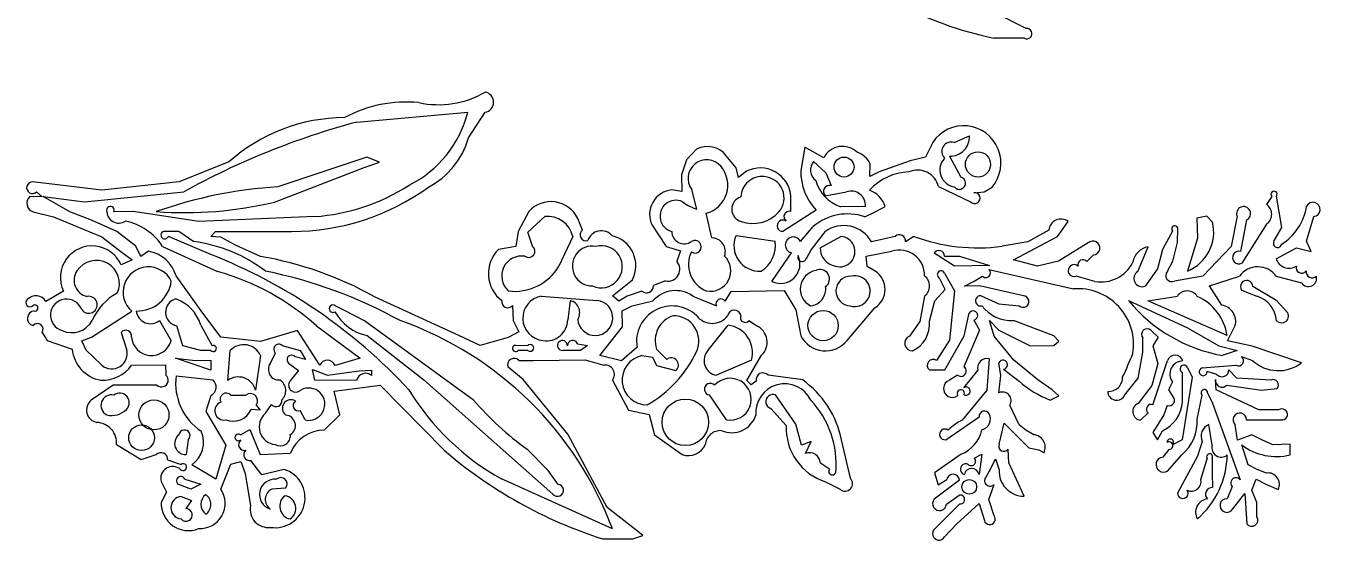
# Model space of a CAD drawing. Extents: x 0.1 to 7.7, y 0.72 to 10.33.
# Drawn here: x 0.1 to 3.726, y 0.753 to 2.194 of the extents above; entities that cross this region are included whole.
import ezdxf

# ---------------------------------------------------------------- set-up
doc = ezdxf.new("R2010")
doc.units = 0

msp = doc.modelspace()

# ---------------------------------------------------------------- linework, layer by layer
at = {"layer": 'Default', "color": 162, "linetype": 'CONTINUOUS'}
for p, q in [((2.902178, 2.18667), (2.811885, 2.232454)), ((2.897469, 2.159652), (2.8125, 2.159729)), ((1.026912, 1.924485), (1.338169, 1.952506)), ((1.340278, 1.879997), (1.386216, 1.951887)), ((2.700298, 1.86739), (2.743516, 1.886426)), ((2.282324, 1.854325), (2.270833, 1.788523)), ((2.335157, 1.824737), (2.282324, 1.854325)), ((2.640429, 1.867761), (2.620115, 1.826278)), ((1.055614, 1.826395), (0.970853, 1.798617)), ((1.09028, 1.812256), (1.055614, 1.826395)), ((1.950781, 1.818307), (1.936845, 1.776974)), ((1.97895, 1.848327), (1.950781, 1.818307)), ((2.090278, 1.796214), (2.061967, 1.830375)), ((2.306677, 1.814213), (2.341261, 1.782161)), ((2.576998, 1.815854), (2.49056, 1.784891)), ((2.620115, 1.826278), (2.576998, 1.815854)), ((2.687322, 1.829021), (2.718939, 1.770265)), ((0.668907, 1.812957), (0.529144, 1.75695)), ((0.796184, 1.700425), (1.048017, 1.797324)), ((0.970853, 1.798617), (0.806107, 1.743061)), ((1.048017, 1.797324), (1.09028, 1.812256)), ((1.936845, 1.776974), (1.937899, 1.729688)), ((2.09644, 1.769117), (2.090278, 1.796214)), ((2.118723, 1.786906), (2.09644, 1.769117)), ((2.341261, 1.782161), (2.355617, 1.746601)), ((2.46464, 1.771841), (2.465278, 1.80773)), ((2.49056, 1.784891), (2.46464, 1.771841)), ((0.312902, 1.734001), (0.118935, 1.75695)), ((0.529144, 1.75695), (0.312902, 1.734001)), ((2.656872, 1.74371), (2.746522, 1.701394)), ((2.784989, 1.729518), (2.806661, 1.742167)), ((0.145927, 1.715383), (0.111342, 1.716016)), ((0.129975, 1.729172), (0.145927, 1.715383)), ((0.148028, 1.716223), (0.263827, 1.701394)), ((0.22298, 1.672955), (0.148028, 1.716223)), ((0.263827, 1.701394), (0.542159, 1.729172)), ((1.937899, 1.729688), (1.910028, 1.734544)), ((1.979938, 1.680501), (1.965278, 1.735598)), ((2.243339, 1.673954), (2.243056, 1.718855)), ((2.33928, 1.718012), (2.399408, 1.729172)), ((2.755743, 1.726749), (2.784989, 1.729518)), ((3.59079, 1.716213), (3.57557, 1.694009)), ((3.618239, 1.629272), (3.603524, 1.716953)), ((0.120512, 1.672644), (0.177715, 1.658707)), ((0.284229, 1.650102), (0.22298, 1.672955)), ((0.400952, 1.673616), (0.346167, 1.672728)), ((0.584853, 1.645839), (0.400952, 1.673616)), ((1.509449, 1.674281), (1.479167, 1.617695)), ((2.021329, 1.599927), (2.005945, 1.669055)), ((2.314067, 1.677905), (2.220791, 1.618061)), ((2.452031, 1.688427), (2.381944, 1.687505)), ((2.450375, 1.659085), (2.478887, 1.673375)), ((2.478887, 1.673375), (2.507168, 1.687761)), ((0.177715, 1.658707), (0.313122, 1.60269)), ((0.354324, 1.61788), (0.284229, 1.650102)), ((0.90913, 1.659728), (0.584853, 1.645839)), ((1.506036, 1.616063), (1.553582, 1.659728)), ((1.659722, 1.62212), (1.646165, 1.654496)), ((1.854451, 1.635438), (1.893708, 1.57627)), ((2.270182, 1.589807), (2.305549, 1.631951)), ((2.989698, 1.603564), (3.02017, 1.646321)), ((3.408358, 1.66049), (3.380927, 1.655533)), ((3.380927, 1.655533), (3.381944, 1.599025)), ((3.42435, 1.644552), (3.408358, 1.66049)), ((3.493056, 1.661276), (3.476439, 1.575738)), ((3.504017, 1.561861), (3.520833, 1.650938)), ((3.575643, 1.638757), (3.506698, 1.529034)), ((3.687329, 1.590472), (3.708032, 1.659788)), ((0.313122, 1.60269), (0.366132, 1.562401)), ((0.40802, 1.57704), (0.354324, 1.61788)), ((0.487582, 1.618622), (0.528302, 1.618889)), ((0.617686, 1.553634), (0.499089, 1.604172)), ((0.528302, 1.618889), (0.570143, 1.589613)), ((0.617998, 1.604232), (0.630968, 1.618091)), ((0.646501, 1.601821), (0.617998, 1.604232)), ((0.630968, 1.618091), (0.844311, 1.618062)), ((0.686871, 1.579526), (0.646501, 1.601821)), ((1.479167, 1.617695), (1.472306, 1.57562)), ((1.519513, 1.576992), (1.506036, 1.616063)), ((1.631944, 1.603723), (1.59332, 1.520611)), ((2.089623, 1.606929), (2.199098, 1.590951)), ((2.338558, 1.617414), (2.299585, 1.567455)), ((2.325381, 1.571982), (2.382689, 1.604172)), ((2.535202, 1.604172), (2.468934, 1.589254)), ((2.587845, 1.604328), (2.564565, 1.589186)), ((2.866497, 1.538955), (2.989698, 1.603564)), ((2.965824, 1.621943), (2.906668, 1.589266)), ((3.312458, 1.619222), (3.284232, 1.567482)), ((3.326389, 1.587343), (3.327343, 1.626747)), ((3.381944, 1.599025), (3.354167, 1.506949)), ((3.596106, 1.590503), (3.618239, 1.629272)), ((0.366132, 1.562401), (0.397272, 1.538201)), ((0.422285, 1.547787), (0.40802, 1.57704)), ((0.443526, 1.562505), (0.422285, 1.547787)), ((0.482953, 1.576394), (0.636933, 1.505978)), ((0.757495, 1.548196), (0.686871, 1.579526)), ((1.472306, 1.57562), (1.423946, 1.567719)), ((1.893708, 1.57627), (1.933598, 1.563531)), ((1.933598, 1.563531), (1.923634, 1.53475)), ((2.299585, 1.567455), (2.285547, 1.541175)), ((2.454068, 1.549275), (2.526118, 1.562505)), ((2.906668, 1.589266), (2.835093, 1.576914)), ((3.075919, 1.585871), (2.992489, 1.534727)), ((3.21476, 1.505999), (3.243818, 1.57503)), ((3.284232, 1.567482), (3.270143, 1.513342)), ((3.313689, 1.535301), (3.326389, 1.587343)), ((3.476439, 1.575738), (3.397251, 1.493)), ((3.602432, 1.541419), (3.660197, 1.572014)), ((3.660197, 1.572014), (3.701268, 1.562392)), ((3.701268, 1.562392), (3.687329, 1.590472)), ((0.397272, 1.538201), (0.367029, 1.524196)), ((2.190113, 1.478183), (2.244604, 1.558356)), ((2.456987, 1.51992), (2.454068, 1.549275)), ((2.701389, 1.520838), (2.644181, 1.557449)), ((2.673837, 1.548416), (2.716023, 1.548616)), ((2.799771, 1.523113), (2.701389, 1.520838)), ((2.716023, 1.548616), (2.799771, 1.523113)), ((2.934322, 1.520594), (2.866497, 1.538955)), ((2.992489, 1.534727), (2.934322, 1.520594)), ((3.072347, 1.533705), (3.090845, 1.552334)), ((3.298314, 1.506592), (3.313689, 1.535301)), ((0.591212, 1.395325), (0.52055, 1.493398)), ((2.479468, 1.506709), (2.456987, 1.51992)), ((2.675193, 1.455796), (2.659722, 1.487458)), ((2.673851, 1.501222), (2.701932, 1.452178)), ((2.756495, 1.478813), (2.779648, 1.49306)), ((2.79819, 1.51144), (3.034513, 1.457277)), ((3.095101, 1.478188), (3.042336, 1.49306)), ((3.270143, 1.513342), (3.235322, 1.464625)), ((3.397251, 1.493), (3.317875, 1.479171)), ((3.415867, 1.466143), (3.500387, 1.49306)), ((3.602408, 1.492972), (3.673978, 1.474135)), ((0.204918, 1.451104), (0.156005, 1.422134)), ((1.743055, 1.437505), (1.79964, 1.482754)), ((1.826059, 1.450935), (1.784239, 1.436669)), ((1.891628, 1.479553), (1.858033, 1.466309)), ((2.07573, 1.449496), (2.224456, 1.452384)), ((2.224456, 1.452384), (2.257115, 1.398397)), ((2.646273, 1.423936), (2.675193, 1.455796)), ((2.701932, 1.452178), (2.6875, 1.313144)), ((2.729646, 1.464905), (2.756495, 1.478813)), ((2.771894, 1.465282), (2.729646, 1.464905)), ((2.894569, 1.437505), (2.771894, 1.465282)), ((3.450738, 1.411488), (3.415867, 1.466143)), ((3.506037, 1.453384), (3.549074, 1.436731)), ((3.604334, 1.423469), (3.537163, 1.464312)), ((1.31301, 1.326402), (1.077051, 1.434924)), ((1.544034, 1.437061), (1.700785, 1.424968)), ((1.625171, 1.424357), (1.618056, 1.370282)), ((1.760899, 1.422591), (1.743055, 1.437505)), ((1.784239, 1.436669), (1.760899, 1.422591)), ((1.798271, 1.409247), (1.856589, 1.423461)), ((1.96861, 1.436894), (2.034351, 1.409416)), ((2.059401, 1.422597), (2.07573, 1.449496)), ((2.617515, 1.436726), (2.604308, 1.365762)), ((2.63116, 1.366619), (2.646273, 1.423936)), ((2.776084, 1.438034), (2.826124, 1.415319)), ((2.826124, 1.415319), (2.882987, 1.409727)), ((3.189067, 1.424541), (3.354341, 1.348105)), ((3.243384, 1.423339), (3.325954, 1.437156)), ((3.465278, 1.326393), (3.243384, 1.423339)), ((3.632928, 1.393267), (3.604334, 1.423469)), ((0.284224, 1.322169), (0.396749, 1.394298)), ((0.646256, 1.321689), (0.591212, 1.395325)), ((0.992488, 1.396993), (0.966848, 1.409727)), ((1.049014, 1.368065), (0.992488, 1.396993)), ((1.462983, 1.41068), (1.465278, 1.368823)), ((1.770752, 1.395752), (1.798271, 1.409247)), ((1.77106, 1.351138), (1.770752, 1.395752)), ((2.257115, 1.398397), (2.271163, 1.325935)), ((2.40053, 1.312929), (2.478849, 1.404417)), ((2.728315, 1.325905), (2.742282, 1.388976)), ((0.47454, 1.369056), (0.506984, 1.311374)), ((0.539281, 1.297615), (0.522934, 1.353505)), ((0.589625, 1.355967), (0.621717, 1.298041)), ((0.914151, 1.353703), (1.036441, 1.26303)), ((1.354327, 1.145652), (1.049014, 1.368065)), ((1.465278, 1.368823), (1.480651, 1.33655)), ((1.707926, 1.270837), (1.77106, 1.351138)), ((2.011248, 1.285213), (2.067883, 1.355109)), ((2.147067, 1.353588), (2.124973, 1.36806)), ((2.604308, 1.365762), (2.575724, 1.324344)), ((2.756138, 1.369583), (2.771393, 1.341102)), ((2.799752, 1.368808), (2.825811, 1.34149)), ((2.8125, 1.324312), (2.799752, 1.368808)), ((2.979455, 1.326011), (2.866808, 1.368786)), ((3.354341, 1.348105), (3.441921, 1.297608)), ((3.466316, 1.311852), (3.488228, 1.354574)), ((0.145341, 1.335292), (0.159408, 1.312934)), ((0.159408, 1.312934), (0.229476, 1.288407)), ((0.256445, 1.311808), (0.284224, 1.322169)), ((0.268858, 1.285389), (0.256445, 1.311808)), ((0.367152, 1.334537), (0.382252, 1.288387)), ((0.757609, 1.310006), (0.646256, 1.321689)), ((0.860715, 1.340993), (0.757609, 1.310006)), ((0.923611, 1.24306), (0.860715, 1.340993)), ((1.055971, 1.326476), (1.214854, 1.202061)), ((1.372227, 1.298615), (1.31301, 1.326402)), ((1.451105, 1.3209), (1.372227, 1.298615)), ((1.480651, 1.33655), (1.451105, 1.3209)), ((2.6875, 1.313144), (2.651585, 1.256348)), ((2.674151, 1.230205), (2.728315, 1.325905)), ((2.771393, 1.341102), (2.728143, 1.239069)), ((2.867852, 1.257122), (2.8125, 1.324312)), ((2.825811, 1.34149), (2.913118, 1.297588)), ((2.979425, 1.298613), (2.994106, 1.310585)), ((2.994106, 1.310585), (2.979455, 1.326011)), ((3.229167, 1.280058), (3.229167, 1.319909)), ((3.272427, 1.321892), (3.251633, 1.341242)), ((3.272427, 1.321892), (3.256934, 1.298044)), ((3.535389, 1.296502), (3.466316, 1.311852)), ((0.3125, 1.24306), (0.268858, 1.285389)), ((0.590278, 1.284726), (0.539281, 1.297615)), ((0.618523, 1.284719), (0.590278, 1.284726)), ((0.665464, 1.200489), (0.672198, 1.284114)), ((0.757421, 1.270185), (0.743056, 1.173615)), ((0.784722, 1.248536), (0.79942, 1.277423)), ((0.818291, 1.298615), (0.868043, 1.284122)), ((0.868043, 1.284122), (0.883151, 1.25939)), ((1.471466, 1.299471), (1.506269, 1.298615)), ((1.506568, 1.284726), (1.479167, 1.284726)), ((1.65409, 1.284726), (1.604167, 1.284726)), ((1.645354, 1.302968), (1.673742, 1.298474)), ((1.673742, 1.298474), (1.65409, 1.284726)), ((1.768953, 1.255911), (1.707926, 1.270837)), ((1.81214, 1.293542), (1.768953, 1.255911)), ((1.825951, 1.270133), (1.855169, 1.266326)), ((1.89518, 1.259737), (1.867032, 1.288708)), ((2.120123, 1.200727), (2.161069, 1.27144)), ((2.913118, 1.297588), (2.979425, 1.298613)), ((3.216208, 1.206864), (3.229167, 1.280058)), ((3.256934, 1.298044), (3.270833, 1.248332)), ((3.441921, 1.297608), (3.493395, 1.284315)), ((3.493395, 1.284315), (3.451389, 1.270837)), ((3.673645, 1.250173), (3.535389, 1.296502)), ((0.395988, 1.243202), (0.490759, 1.244013)), ((0.490759, 1.244013), (0.491907, 1.215848)), ((0.519113, 1.263072), (0.574613, 1.256948)), ((0.618056, 1.229171), (0.519113, 1.263072)), ((0.574613, 1.256948), (0.617971, 1.257029)), ((0.617971, 1.257029), (0.618056, 1.229171)), ((0.839249, 1.246549), (0.863672, 1.228696)), ((0.883151, 1.25939), (0.85467, 1.266649)), ((1.036441, 1.26303), (0.966023, 1.242512)), ((1.493168, 1.203409), (1.450828, 1.23759)), ((1.480965, 1.256948), (1.520727, 1.256948)), ((1.520727, 1.256948), (1.66681, 1.258684)), ((1.66681, 1.258684), (1.719574, 1.24306)), ((1.855169, 1.266326), (1.866549, 1.242993)), ((1.866549, 1.242993), (1.920578, 1.228154)), ((2.132418, 1.257596), (2.034722, 1.215282)), ((2.799021, 1.261358), (2.792451, 1.173459)), ((2.831204, 1.214877), (2.8256, 1.250209)), ((2.934741, 1.202393), (2.867852, 1.257122)), ((3.270833, 1.248332), (3.25476, 1.186836)), ((3.257388, 1.132668), (3.298611, 1.256782)), ((3.354245, 1.23651), (3.367528, 1.210049)), ((3.395127, 1.235681), (3.490363, 1.24306)), ((3.505918, 1.267498), (3.536016, 1.256948)), ((0.520833, 1.213325), (0.623709, 1.20198)), ((0.863672, 1.228696), (0.839279, 1.198645)), ((0.9033, 1.2309), (0.944743, 1.215282)), ((0.909722, 1.201393), (0.9033, 1.2309)), ((1.02616, 1.200852), (0.909722, 1.201393)), ((0.944743, 1.215282), (1.034109, 1.227757)), ((1.034109, 1.227757), (1.068432, 1.229797)), ((1.068432, 1.229797), (1.06867, 1.214622)), ((1.214854, 1.202061), (1.576389, 0.881947)), ((1.618093, 1.049707), (1.493168, 1.203409)), ((1.743056, 1.201731), (1.788684, 1.117523)), ((2.131541, 1.188122), (2.120123, 1.200727)), ((2.145993, 1.198926), (2.131541, 1.188122)), ((2.276462, 1.201976), (2.17931, 1.215282)), ((2.631346, 1.230078), (2.674151, 1.230205)), ((2.710064, 1.215806), (2.687207, 1.201003)), ((2.727432, 1.18033), (2.767363, 1.228575)), ((2.825544, 1.166008), (2.831204, 1.214877)), ((2.839264, 1.232159), (2.882607, 1.198829)), ((2.974967, 1.174117), (2.934741, 1.202393)), ((3.178706, 1.160082), (3.216208, 1.206864)), ((3.3125, 1.196572), (3.301027, 1.174282)), ((3.367528, 1.210049), (3.339778, 1.034375)), ((3.340278, 1.140413), (3.340278, 1.223062)), ((3.43684, 1.217199), (3.409168, 1.225348)), ((3.43514, 1.174283), (3.432665, 1.203024)), ((3.492879, 1.207447), (3.470037, 1.230794)), ((3.587467, 1.201393), (3.492879, 1.207447)), ((0.344415, 1.187504), (0.282876, 1.145181)), ((0.466971, 1.187504), (0.344415, 1.187504)), ((0.963899, 1.170448), (1.092889, 1.187504)), ((0.979433, 1.104484), (0.963899, 1.170448)), ((1.092889, 1.187504), (1.271479, 1.005246)), ((2.257023, 1.078035), (2.200432, 1.160345)), ((2.792451, 1.173459), (2.722734, 1.089454)), ((2.99416, 1.157637), (2.974967, 1.174117)), ((3.25476, 1.186836), (3.215819, 1.135869)), ((3.301027, 1.174282), (3.313528, 1.156015)), ((3.410442, 1.16634), (3.424074, 1.136732)), ((3.553848, 1.118059), (3.43514, 1.174283)), ((3.464961, 1.187772), (3.561339, 1.173615)), ((3.561339, 1.173615), (3.60519, 1.177623)), ((0.618085, 1.158755), (0.604167, 1.113495)), ((0.674037, 1.159726), (0.716023, 1.159726)), ((0.745545, 1.131283), (0.756161, 1.117517)), ((0.771237, 1.108993), (0.788518, 1.132976)), ((2.0625, 1.090281), (2.015044, 1.159954)), ((2.882808, 1.0759), (2.856496, 1.13128)), ((2.969676, 1.145837), (2.99416, 1.157637)), ((3.297745, 1.130172), (3.288154, 1.10477)), ((3.381798, 1.092625), (3.395833, 1.159344)), ((3.424074, 1.136732), (3.502272, 0.922621)), ((0.604167, 1.113495), (0.659722, 1.019455)), ((0.756161, 1.117517), (0.731196, 1.118973)), ((0.882437, 1.089896), (0.86872, 1.116041)), ((0.935613, 1.061615), (0.979433, 1.104484)), ((1.788684, 1.117523), (1.846082, 1.104779)), ((1.846082, 1.104779), (1.861542, 1.0487)), ((2.18697, 1.122062), (2.230096, 1.074265)), ((2.676976, 1.034726), (2.770533, 1.098764)), ((3.222962, 1.089428), (3.243948, 1.110025)), ((3.288154, 1.10477), (3.256944, 1.054717)), ((3.519419, 1.090222), (3.621073, 1.090057)), ((3.609667, 1.118059), (3.553848, 1.118059)), ((0.701108, 1.048388), (0.726952, 1.063446)), ((0.726952, 1.063446), (0.756646, 0.99346)), ((2.273303, 1.019623), (2.257023, 1.078035)), ((2.826389, 1.021921), (2.840702, 1.081093)), ((2.840702, 1.081093), (2.909387, 1.01216)), ((2.901353, 1.061578), (2.882808, 1.0759)), ((2.923575, 1.048651), (2.901353, 1.061578)), ((3.256944, 1.054717), (3.270626, 1.034539)), ((3.270626, 1.034539), (3.284069, 1.059727)), ((3.423611, 1.019397), (3.414189, 1.07681)), ((3.494649, 1.03379), (3.487804, 1.07672)), ((0.354167, 1.020852), (0.422512, 0.97917)), ((0.554789, 1.034573), (0.548611, 0.993059)), ((0.659722, 1.019455), (0.631944, 0.923614)), ((1.728769, 0.845134), (1.618093, 1.049707)), ((1.861542, 1.0487), (1.938632, 0.993059)), ((2.300297, 1.029249), (2.273303, 1.019623)), ((2.283745, 0.995559), (2.300297, 1.029249)), ((2.409948, 0.926644), (2.385224, 1.03411)), ((3.339778, 1.034375), (3.312782, 1.020591)), ((3.395833, 1.029489), (3.381944, 0.988053)), ((3.534187, 1.048614), (3.494649, 1.03379)), ((3.524032, 0.964258), (3.506299, 1.019908)), ((3.562969, 1.034726), (3.534187, 1.048614)), ((3.593546, 1.019812), (3.562969, 1.034726)), ((3.64183, 1.02186), (3.593546, 1.019812)), ((3.641765, 0.992037), (3.64183, 1.02186)), ((0.422512, 0.97917), (0.465294, 0.993075)), ((0.756646, 0.99346), (0.840848, 0.996754)), ((1.563102, 0.947978), (1.503903, 1.007964)), ((2.720018, 0.994047), (2.645417, 0.941959)), ((2.756589, 0.983186), (2.777899, 0.993837)), ((2.777899, 0.993837), (2.770405, 0.937152)), ((2.801974, 0.951999), (2.816435, 0.980686)), ((2.816435, 0.980686), (2.826389, 0.950245)), ((2.854167, 0.970139), (2.851513, 1.007939)), ((2.909387, 1.01216), (2.937826, 1.006496)), ((2.937826, 1.006496), (2.95235, 0.998179)), ((3.302407, 1.007505), (3.284834, 0.985556)), ((3.298149, 0.946929), (3.33832, 0.992397)), ((3.381944, 0.988053), (3.326389, 0.884832)), ((3.392137, 0.923044), (3.409632, 0.980951)), ((3.423841, 0.982233), (3.423611, 0.939541)), ((0.496984, 0.978145), (0.53476, 0.965281)), ((0.631944, 0.923614), (0.56449, 0.964618)), ((0.645832, 0.896011), (0.674455, 0.965767)), ((0.674455, 0.965767), (0.70229, 0.973399)), ((0.70229, 0.973399), (0.71461, 0.939759)), ((0.761382, 0.935917), (0.729818, 0.976357)), ((0.823538, 0.951392), (0.761382, 0.935917)), ((1.590785, 0.909371), (1.563102, 0.947978)), ((2.350966, 0.952015), (2.325809, 0.968897)), ((2.786324, 0.92425), (2.801974, 0.951999)), ((2.896452, 0.87607), (2.854167, 0.970139)), ((3.549696, 0.950722), (3.524032, 0.964258)), ((3.575834, 0.94132), (3.549696, 0.950722)), ((0.478518, 0.917525), (0.493925, 0.888009)), ((0.5625, 0.895836), (0.528197, 0.909017)), ((0.545165, 0.923614), (0.590297, 0.910493)), ((0.590297, 0.910493), (0.5625, 0.895836)), ((0.71461, 0.939759), (0.729167, 0.849405)), ((1.743056, 0.784725), (1.432759, 0.924603)), ((2.340239, 0.916474), (2.380984, 0.895807)), ((2.715429, 0.921225), (2.64452, 0.86811)), ((2.645417, 0.941959), (2.655757, 0.908204)), ((2.655757, 0.908204), (2.680141, 0.922905)), ((2.797863, 0.866917), (2.812796, 0.90937)), ((3.423611, 0.939541), (3.424601, 0.900558)), ((3.534542, 0.893188), (3.546697, 0.923717)), ((3.546697, 0.923717), (3.573594, 0.910378)), ((3.573594, 0.910378), (3.60826, 0.89547)), ((0.493925, 0.888009), (0.479167, 0.858708)), ((0.534885, 0.875824), (0.564035, 0.864002)), ((0.827417, 0.899277), (0.78882, 0.895836)), ((2.679022, 0.854468), (2.714615, 0.879368)), ((3.479167, 0.90365), (3.465244, 0.869096)), ((3.481061, 0.840939), (3.514549, 0.883673)), ((3.514549, 0.883673), (3.520571, 0.798922)), ((3.548611, 0.858718), (3.534542, 0.893188)), ((0.564035, 0.864002), (0.547837, 0.84148)), ((1.804939, 0.784602), (1.728769, 0.845134)), ((2.716068, 0.854638), (2.64677, 0.785239)), ((2.707836, 0.798713), (2.770912, 0.855822)), ((2.770912, 0.855822), (2.785187, 0.808054)), ((2.8125, 0.821371), (2.797863, 0.866917)), ((3.548611, 0.818438), (3.548611, 0.858718)), ((2.673874, 0.762549), (2.707836, 0.798713)), ((1.800558, 0.756947), (1.827943, 0.766646)), ((1.827943, 0.766646), (1.804939, 0.784602)), ((1.715278, 0.756947), (1.800558, 0.756947))]:
    msp.add_line(p, q, dxfattribs=at)
for centre, radius in [((2.392032, 1.798617), 0.028037), ((2.767341, 1.805946), 0.03528), ((2.333548, 1.354328), 0.042432), ((0.458706, 1.10417), 0.042182), ((1.947528, 1.083414), 0.065046), ((0.423935, 1.040236), 0.035946), ((2.742911, 0.902588), 0.020641)]:
    msp.add_circle(centre, radius, dxfattribs=at)
for centre, radius, start, end in [((3.02013, 3.15973), 1.021329, 225.414276, 258.270358), ((2.904335, 2.172374), 0.014457, 241.643884, 458.579236), ((1.255705, 2.23278), 0.259509, 257.756602, 300.215096), ((1.381691, 1.980214), 0.028686, 279.075257, 440.749695), ((1.166204, 1.61381), 0.366986, 84.61077, 118.256362), ((1.588567, -0.168721), 2.167248, 105.019954, 118.870238), ((0.995176, 1.446171), 0.490901, 90.316215, 131.654181), ((1.033138, 2.029075), 0.314494, 296.611582, 345.908699), ((2.727191, 1.80979), 0.104347, 319.604792, 506.25065), ((2.689536, 1.88306), 0.054084, 267.653583, 363.568683), ((1.119847, 1.945591), 0.229984, 297.949831, 343.428391), ((2.009979, 1.790889), 0.065284, 37.217741, 118.378422), ((2.38786, 1.796731), 0.059681, 45.644835, 152.013941), ((2.692419, 1.842176), 0.026415, 72.646363, 225.280201), ((2.007292, 1.766624), 0.052228, 40.595468, 216.444324), ((2.335066, 1.790456), 0.037018, 140.076675, 233.099634), ((2.412254, 1.783926), 0.058122, 24.17688, 72.653116), ((2.70848, 1.790392), 0.047859, 136.382733, 261.479259), ((1.985198, 1.74769), 0.081325, 284.77999, 400.595468), ((2.157404, 1.709971), 0.086111, 5.921372, 116.691904), ((2.42965, 1.786837), 0.158825, 179.391767, 223.303236), ((2.577886, 1.632331), 0.152449, 91.505574, 138.491217), ((2.598422, 1.729915), 0.060056, 13.279953, 114.119371), ((0.11835, 1.740635), 0.016326, 87.946353, 315.403845), ((0.880743, 0.505647), 1.239663, 93.451684, 109.581289), ((0.844398, 2.270713), 0.652651, 269.992297, 305.959061), ((0.868148, 2.224819), 0.566575, 274.147988, 302.673304), ((2.162574, 1.712622), 0.059453, 84.394924, 177.948434), ((2.163719, 1.711623), 0.060348, 319.817559, 445.569361), ((2.418863, 1.791515), 0.110367, 196.129414, 250.457522), ((2.351747, 1.72985), 0.017192, 76.991679, 223.518098), ((2.715296, 1.753352), 0.017301, 216.499565, 437.845074), ((0.12809, 1.696902), 0.025414, 131.22607, 252.650764), ((1.916107, 1.665999), 0.068814, 95.067809, 206.36601), ((1.920903, 1.66113), 0.044407, 65.36983, 255.216639), ((2.113401, 1.680437), 0.03581, 106.620509, 255.055262), ((2.412275, 1.691436), 0.039869, 355.671599, 468.828778), ((2.439536, 1.666827), 0.070797, 17.199016, 70.023043), ((2.75792, 1.711603), 0.015301, 221.849178, 458.180501), ((3.596823, 1.722321), 0.008586, 321.300591, 585.34947), ((0.336733, 1.677617), 0.010625, 332.603283, 544.000485), ((0.360912, 1.676332), 0.034782, 179.10376, 301.973435), ((0.543899, 2.758811), 1.088039, 265.856227, 283.407288), ((1.571177, 1.618577), 0.083146, 25.594125, 137.936661), ((2.018726, 1.804986), 0.130388, 232.532944, 252.693669), ((2.136389, 1.740362), 0.099864, 251.175949, 317.336657), ((2.238844, 1.659505), 0.015132, 72.720182, 233.988613), ((3.511441, 1.668191), 0.019644, 298.562295, 560.612925), ((3.55702, 1.666358), 0.033297, 304.008775, 416.142566), ((3.534364, 1.713634), 0.15572, 302.588785, 350.902931), ((3.705867, 1.679705), 0.020035, 276.202909, 512.317296), ((0.348075, 1.4894), 0.160499, 32.821277, 78.770937), ((1.562126, 1.588857), 0.071384, 12.019886, 96.874367), ((2.220817, 1.63409), 0.016029, 55.277191, 269.907999), ((2.401887, 1.517822), 0.149353, 71.055382, 130.168247), ((2.391333, 1.54586), 0.08891, 29.213501, 126.410813), ((2.999976, 1.618574), 0.034318, 53.953851, 174.365819), ((3.318719, 1.625321), 0.008741, 9.385491, 224.251121), ((3.309502, 1.61643), 0.118241, 292.194109, 373.758594), ((0.488944, 1.6079), 0.010808, 97.241307, 339.820701), ((1.669485, 1.608496), 0.016761, 125.625625, 286.616659), ((1.712202, 1.580065), 0.03989, 40.80988, 161.935173), ((1.722225, 1.521806), 0.086708, 333.231487, 436.549284), ((1.944321, 1.618169), 0.034749, 179.958544, 306.630621), ((2.021459, 1.561705), 0.038222, 340.567982, 450.194647), ((2.155193, 1.578338), 0.071532, 156.44135, 273.630012), ((2.249882, 1.58019), 0.022463, 25.350009, 256.409398), ((2.380233, 1.561651), 0.042591, 253.386339, 446.693997), ((2.547341, 1.591697), 0.017406, 351.705235, 494.218557), ((2.765761, 2.080291), 0.508129, 249.504152, 277.842181), ((0.285467, 1.488774), 0.088922, 23.474884, 205.064057), ((0.427187, 1.466817), 0.097073, 15.891918, 80.310394), ((0.518188, 1.178482), 0.414401, 52.442426, 82.797708), ((1.490411, 1.50017), 0.094766, 134.536569, 233.305391), ((1.508603, 1.562937), 0.017792, 233.60014, 412.183188), ((1.686833, 1.521265), 0.055986, 79.961523, 270.682473), ((1.711714, 1.519229), 0.059132, 245.826639, 464.817357), ((2.035328, 1.525364), 0.079229, 153.541078, 249.007121), ((1.974438, 1.575259), 0.017714, 235.474167, 481.990575), ((2.115898, 1.578721), 0.084094, 301.408506, 368.362073), ((2.376369, 1.57115), 0.050994, 179.064967, 260.617793), ((2.547799, 1.496162), 0.069796, 358.028828, 468.097743), ((2.657734, 1.548746), 0.016106, 358.825422, 507.294822), ((3.089288, 1.571731), 0.01946, 274.588547, 493.39609), ((3.25233, 1.524408), 0.051333, 99.544438, 171.423122), ((3.498343, 1.544874), 0.017909, 71.528695, 297.81154), ((3.60666, 1.585066), 0.011872, 152.745457, 347.169376), ((0.297269, 1.472502), 0.064703, 334.96338, 506.953493), ((0.068061, 0.153471), 1.504176, 42.721913, 68.567831), ((0.586485, 0.558365), 1.004495, 60.766441, 80.197947), ((1.489195, 1.493057), 0.05626, 80.949717, 227.778314), ((1.898488, 1.512453), 0.033608, 258.222707, 401.562789), ((2.017626, 1.507754), 0.057364, 259.268868, 405.959141), ((2.214336, 1.526838), 0.054351, 243.533238, 385.627365), ((2.274423, 1.54571), 0.012013, 157.30384, 337.821421), ((3.036681, 1.508597), 0.016534, 45.977753, 289.998161), ((3.061294, 1.525204), 0.013944, 37.56441, 199.773267), ((3.112746, 1.575461), 0.09886, 259.718734, 333.961462), ((3.638894, 1.553738), 0.038487, 198.668307, 302.118053), ((0.281212, 1.481526), 0.046338, 145.479349, 257.804534), ((0.443343, 1.447885), 0.071011, 25.696057, 228.992759), ((0.446843, 0.83144), 0.700811, 48.178635, 74.261741), ((0.506367, 0.201864), 1.331647, 61.154118, 78.546766), ((1.469278, 1.594837), 0.144554, 262.891239, 329.10403), ((2.322075, 1.456708), 0.052515, 99.812863, 243.460755), ((2.325193, 1.485113), 0.026277, 305.034526, 477.339433), ((2.411246, 1.451382), 0.041683, 89.166336, 267.905), ((2.422182, 1.451102), 0.043211, 253.24066, 463.830676), ((2.446137, 1.455763), 0.060881, 302.500947, 416.805736), ((2.596578, 1.465258), 0.03539, 306.271945, 413.6508), ((2.663972, 1.497229), 0.010655, 22.009155, 246.493043), ((2.789074, 1.502093), 0.013056, 223.778571, 405.71703), ((3.227555, 1.486561), 0.023271, 123.355834, 289.497291), ((3.310273, 1.494436), 0.017053, 134.529645, 296.474031), ((3.551366, 1.455843), 0.063118, 36.032808, 143.867979), ((3.674184, 1.516622), 0.015501, 163.048341, 323.923725), ((3.693238, 1.486804), 0.023053, 213.334199, 375.110678), ((3.703526, 1.504903), 0.017012, 171.239193, 314.71275), ((0.411602, 1.491783), 0.096623, 268.593623, 352.203037), ((1.839162, 1.46462), 0.018947, 226.245526, 365.114233), ((1.92007, 1.367877), 0.084377, 54.881541, 138.794892), ((2.293097, 1.45704), 0.047634, 276.647118, 367.911672), ((3.046919, 1.301323), 0.156447, 350.882345, 454.548279), ((3.353446, 1.417766), 0.033642, 32.373063, 144.804908), ((3.519906, 1.463673), 0.017269, 2.121302, 216.568755), ((0.111769, 1.418818), 0.011832, 132.220736, 310.205084), ((0.127783, 1.404457), 0.033301, 32.061061, 136.023735), ((0.213923, 1.38361), 0.045105, 19.959014, 253.865418), ((0.275894, 1.412743), 0.023913, 215.057776, 460.77509), ((0.42734, 1.309723), 0.153092, 117.820303, 157.358104), ((0.530074, 1.391609), 0.038768, 104.652321, 259.386533), ((0.481889, 1.323273), 0.112587, 16.881024, 70.069433), ((1.449987, 1.420899), 0.016532, 168.54261, 321.819937), ((1.554987, 1.375101), 0.06292, 100.025009, 264.183725), ((1.617251, 1.390911), 0.034371, 326.261253, 436.678101), ((1.695022, 1.375944), 0.049362, 184.791745, 443.295561), ((2.047471, 1.414875), 0.01421, 32.912482, 202.593706), ((2.774747, 1.423736), 0.014361, 84.656921, 284.925242), ((2.893934, 1.421466), 0.016051, 227.000576, 447.732812), ((3.52951, 1.704864), 0.441001, 219.46826, 259.796497), ((3.325624, 1.306392), 0.141079, 8.150294, 66.508809), ((3.524011, 1.360189), 0.080541, 5.608556, 71.869552), ((0.124912, 1.374445), 0.020865, 93.631245, 256.327738), ((0.12524, 1.403603), 0.008497, 258.805204, 493.354491), ((0.448847, 1.39952), 0.039853, 186.239141, 310.143681), ((0.960081, 1.401767), 0.010447, 49.63177, 304.07085), ((1.0817, 1.455386), 0.131452, 208.276718, 258.712794), ((1.910556, 1.309628), 0.099722, 46.289056, 189.282877), ((1.935248, 1.312876), 0.072371, 107.363413, 199.508163), ((1.914399, 1.311103), 0.07085, 336.322546, 450.605708), ((2.022785, 1.415707), 0.055066, 218.124974, 321.801945), ((2.084655, 1.378639), 0.018838, 11.820239, 170.786328), ((2.114811, 1.376457), 0.013182, 152.727786, 320.431258), ((2.753781, 1.382545), 0.013175, 280.303425, 510.78737), ((2.861232, 1.472376), 0.10374, 217.05824, 273.081014), ((3.443503, 1.365917), 0.046142, 345.768407, 440.977908), ((3.618052, 1.381229), 0.019137, 223.485036, 398.977075), ((0.1324, 1.344381), 0.015814, 324.917708, 501.752231), ((0.228244, 1.400636), 0.066059, 246.013113, 331.048583), ((0.821739, 0.440885), 0.983387, 20.465779, 70.572453), ((1.558245, 1.371547), 0.059824, 260.732565, 358.788014), ((2.05908, 1.279171), 0.076447, 343.607119, 443.38729), ((2.126344, 1.307789), 0.05027, 313.691507, 425.653759), ((2.550505, 1.357726), 0.081143, 294.464796, 366.291844), ((3.24106, 1.32988), 0.01552, 47.061713, 219.972863), ((0.3801, 1.325625), 0.015719, 347.989072, 505.460314), ((0.452306, 1.327803), 0.057092, 185.476663, 343.276305), ((1.603059, 1.298621), 0.013939, 357.240092, 634.558471), ((1.631594, 1.298046), 0.014613, 19.679421, 180.379491), ((2.339923, 1.359982), 0.076728, 206.3425, 322.175462), ((2.582941, 1.304733), 0.020897, 110.205678, 273.204396), ((0.327072, 1.297828), 0.098049, 185.513677, 260.070501), ((0.340287, 1.276632), 0.04358, 230.386127, 375.648437), ((0.625093, 1.290188), 0.008548, 219.771991, 473.263992), ((0.710233, 1.249148), 0.051665, 24.026998, 137.408158), ((0.808537, 1.288302), 0.014195, 46.596077, 230.034445), ((0.844561, 1.25844), 0.013023, 39.077072, 245.929553), ((1.47231, 1.290528), 0.008982, 95.386075, 319.765689), ((1.512999, 1.291812), 0.009569, 227.773189, 494.692032), ((1.840191, 1.201774), 0.069826, 101.766952, 270.071475), ((1.672018, 1.426611), 0.339319, 299.727392, 334.896051), ((2.041688, 1.256525), 0.041828, 136.696912, 260.414032), ((2.210714, 1.667806), 1.065144, 334.567093, 338.448112), ((3.319686, 1.249113), 0.022427, 15.685122, 160.004119), ((0.313955, 1.302252), 0.101076, 267.850787, 324.252294), ((0.808912, 1.231473), 0.029602, 144.80241, 275.190074), ((0.944713, 1.234747), 0.02268, 20.020097, 158.500624), ((1.467709, 1.244448), 0.018221, 43.320344, 202.108482), ((1.723737, 1.21809), 0.025314, 319.741655, 459.465969), ((1.90777, 1.243858), 0.020264, 309.202526, 488.407848), ((2.641911, 1.24287), 0.01659, 54.329874, 230.445169), ((2.719852, 1.226856), 0.014762, 228.465662, 415.828898), ((2.792962, 1.235531), 0.026528, 76.797802, 195.202528), ((2.837184, 1.244781), 0.012793, 279.356545, 514.895348), ((3.341507, 1.218696), 0.036481, 90.358632, 217.33383), ((3.344261, 1.232903), 0.010616, 19.863429, 247.964262), ((3.3981, 1.225015), 0.011073, 105.573925, 361.724851), ((3.496925, 1.256052), 0.014556, 243.203512, 411.843642), ((3.608817, 1.33454), 0.106398, 226.824516, 307.538844), ((0.479872, 1.201295), 0.018884, 226.911873, 410.409418), ((0.680377, 1.192497), 0.160897, 172.562004, 236.384511), ((0.607477, 1.182113), 0.025654, 294.425166, 410.748713), ((0.695251, 1.161042), 0.04943, 14.735023, 127.057477), ((0.792604, 1.172158), 0.035364, 313.085019, 417.527736), ((0.855842, 1.187602), 0.019907, 146.308662, 315.361239), ((1.051733, 1.194406), 0.026373, 50.04384, 165.853072), ((2.073282, 1.147987), 0.058704, 259.416683, 498.400063), ((2.164875, 1.202576), 0.019231, 41.353424, 190.940953), ((2.117394, 0.979748), 0.273291, 11.473679, 54.40547), ((2.695321, 1.177728), 0.024648, 109.21829, 309.511746), ((3.066211, 1.402473), 0.274191, 227.962546, 249.386061), ((3.133433, 1.209178), 0.03922, 266.320619, 361.75055), ((3.451346, 1.200763), 0.018818, 173.098673, 316.344389), ((3.451045, 1.229841), 0.019016, 221.667503, 362.872306), ((3.594413, 1.18808), 0.015016, 315.8631, 477.553519), ((0.339983, 1.130675), 0.029787, 77.235628, 242.846808), ((0.362878, 1.138559), 0.026723, 315.137511, 487.622101), ((0.661342, 1.148251), 0.017112, 42.111094, 209.698455), ((0.728517, 1.143152), 0.020756, 325.120701, 487.011775), ((0.892236, 1.134133), 0.045309, 257.511029, 479.38065), ((1.778957, 1.544941), 0.710403, 211.480275, 240.835006), ((2.017148, 1.176147), 0.01633, 41.471347, 262.59948), ((2.225944, 1.110442), 0.080927, 25.572594, 185.073848), ((2.19337, 1.14132), 0.020294, 69.634806, 251.617302), ((2.719231, 1.164642), 0.010142, 337.737675, 575.778649), ((2.734068, 1.170931), 0.011505, 241.723151, 485.225898), ((2.835695, 1.143898), 0.024329, 328.75896, 474.661179), ((3.155848, 1.170037), 0.024932, 179.995362, 336.466008), ((3.401413, 1.166442), 0.009029, 359.350491, 591.829319), ((0.305032, 1.117694), 0.035305, 128.87177, 259.406579), ((0.654819, 1.115487), 0.025678, 108.955924, 281.007097), ((0.800952, 1.14322), 0.016111, 219.483959, 371.131571), ((0.842562, 1.122676), 0.02403, 58.377199, 232.826726), ((0.863821, 1.130531), 0.015295, 124.480445, 288.680629), ((2.003052, 1.700301), 0.853511, 220.529914, 234.20979), ((2.107122, 0.965534), 0.26294, 354.940032, 403.153607), ((3.224942, 1.113502), 0.024156, 112.189799, 265.296988), ((3.252426, 1.120303), 0.013324, 68.133637, 230.482184), ((3.243488, 1.147919), 0.097081, 294.709191, 355.565534), ((3.302303, 1.145129), 0.015636, 253.050768, 404.119028), ((0.34036, 1.160969), 0.058492, 256.181162, 315.137511), ((0.680091, 1.14291), 0.056433, 248.842401, 334.901849), ((0.803648, 1.070729), 0.050146, 130.266617, 264.234787), ((0.825618, 1.074198), 0.029431, 300.847775, 445.274627), ((2.076919, 1.126572), 0.072271, 247.50564, 341.201982), ((2.79286, 0.950912), 0.155279, 116.847034, 134.599979), ((2.785663, 1.099771), 0.015163, 29.617113, 183.805579), ((2.770836, 1.092978), 0.031443, 283.586969, 387.024933), ((3.257982, 1.086791), 0.123953, 310.400701, 362.697724), ((3.500562, 1.090611), 0.018861, 358.817709, 587.432194), ((3.618872, 1.105485), 0.015584, 278.118873, 486.205738), ((0.296088, 1.024829), 0.058214, 356.082682, 447.584134), ((0.544257, 1.046249), 0.015724, 312.052966, 532.009033), ((0.522605, 1.027351), 0.075431, 303.729809, 384.395467), ((0.936149, 0.959173), 0.102444, 90.299865, 158.478502), ((2.045656, 1.017369), 0.042585, 85.133959, 176.084732), ((2.388729, 1.067658), 0.15877, 177.615194, 252.217078), ((2.674648, 1.049575), 0.015031, 52.342661, 278.912128), ((2.685121, 1.082716), 0.095289, 291.483196, 347.698748), ((3.426916, 1.044653), 0.034584, 111.591861, 206.005134), ((0.547569, 1.023957), 0.030915, 127.6487, 271.931995), ((0.69515, 1.041077), 0.009431, 50.820597, 314.178361), ((0.712611, 1.021448), 0.016854, 130.242411, 282.230965), ((0.812454, 1.045682), 0.028442, 240.87618, 366.556306), ((1.955884, 1.042277), 0.052154, 250.684494, 335.048855), ((2.839838, 1.016524), 0.014492, 158.132843, 323.673231), ((2.920162, 1.013267), 0.035548, 334.884389, 444.490658), ((3.306211, 1.027206), 0.009323, 314.810965, 541.703475), ((3.302845, 1.018124), 0.010628, 267.638315, 484.064588), ((3.448543, 1.01192), 0.026029, 163.305969, 311.407656), ((3.603389, 1.148664), 0.161259, 232.981479, 283.767068), ((0.478308, 0.979601), 0.018733, 355.541369, 494.00571), ((0.726638, 0.9924), 0.016355, 129.741028, 281.212237), ((2.103568, 1.971722), 1.275323, 229.273113, 252.274041), ((2.295888, 0.968203), 0.02993, 1.327845, 113.935166), ((2.748489, 0.974098), 0.012174, 224.729322, 408.290759), ((3.287092, 0.964726), 0.020952, 96.188296, 301.851749), ((3.223829, 0.995642), 0.241952, 310.806038, 359.231603), ((3.416306, 0.986361), 0.008592, 331.282469, 579.02672), ((0.511248, 0.925878), 0.033779, 49.055041, 194.316702), ((0.540742, 0.957676), 0.009676, 220.497917, 488.191523), ((0.798412, 0.871653), 0.083604, 260.906216, 432.510142), ((2.359532, 0.946301), 0.010297, 146.295306, 337.397134), ((2.733115, 0.952045), 0.015069, 63.493386, 254.81053), ((2.74975, 0.933133), 0.021042, 11.011152, 168.012747), ((2.897683, 0.94741), 0.07135, 177.723011, 269.011584), ((0.533713, 0.919766), 0.012082, 18.573164, 242.833957), ((0.797081, 0.881184), 0.042729, 83.217898, 253.188345), ((0.814258, 0.910912), 0.017565, 318.516395, 493.684375), ((1.589221, 0.892702), 0.016743, 219.964691, 444.640321), ((2.394767, 0.911882), 0.021175, 229.388494, 404.199281), ((2.697694, 0.92016), 0.017767, 3.435827, 171.110172), ((2.801397, 0.920078), 0.01564, 164.529382, 316.788242), ((3.365531, 0.917482), 0.027181, 243.754646, 371.807512), ((3.490704, 0.913155), 0.014948, 39.293885, 219.481802), ((3.580065, 0.909921), 0.031682, 332.862847, 457.675089), ((0.537973, 0.844155), 0.031819, 95.568802, 264.1362), ((0.587631, 0.856047), 0.070601, 266.909639, 394.475132), ((0.624025, 0.853678), 0.033747, 127.353544, 233.953211), ((0.585874, 0.853242), 0.03249, 304.265985, 417.04077), ((0.802362, 0.866908), 0.031941, 115.085144, 236.477698), ((0.847525, 0.848234), 0.036459, 126.360975, 258.53425), ((0.820177, 0.842198), 0.035859, 304.094635, 440.800591), ((2.717383, 0.867123), 0.012554, 263.989631, 462.735857), ((3.341246, 0.884716), 0.014858, 179.553779, 394.365893), ((3.423251, 0.881948), 0.018659, 85.849441, 225.4646), ((0.554927, 0.855649), 0.075822, 177.688006, 292.4033), ((0.548483, 0.823731), 0.017761, 219.212987, 452.0854), ((0.778986, 0.839511), 0.050793, 168.767731, 277.024383), ((2.659528, 0.855616), 0.019528, 140.220438, 356.631562), ((3.41463, 0.831238), 0.037675, 96.808978, 209.82101), ((3.464364, 0.85008), 0.019036, 87.349827, 331.300776), ((2.800141, 0.81205), 0.01548, 194.9606, 397.023923), ((3.534193, 0.809252), 0.017096, 217.175527, 392.500377), ((2.658135, 0.771281), 0.017999, 129.153207, 330.978745)]:
    msp.add_arc(centre, radius, start, end, dxfattribs=at)

doc.saveas('drawing.dxf')
